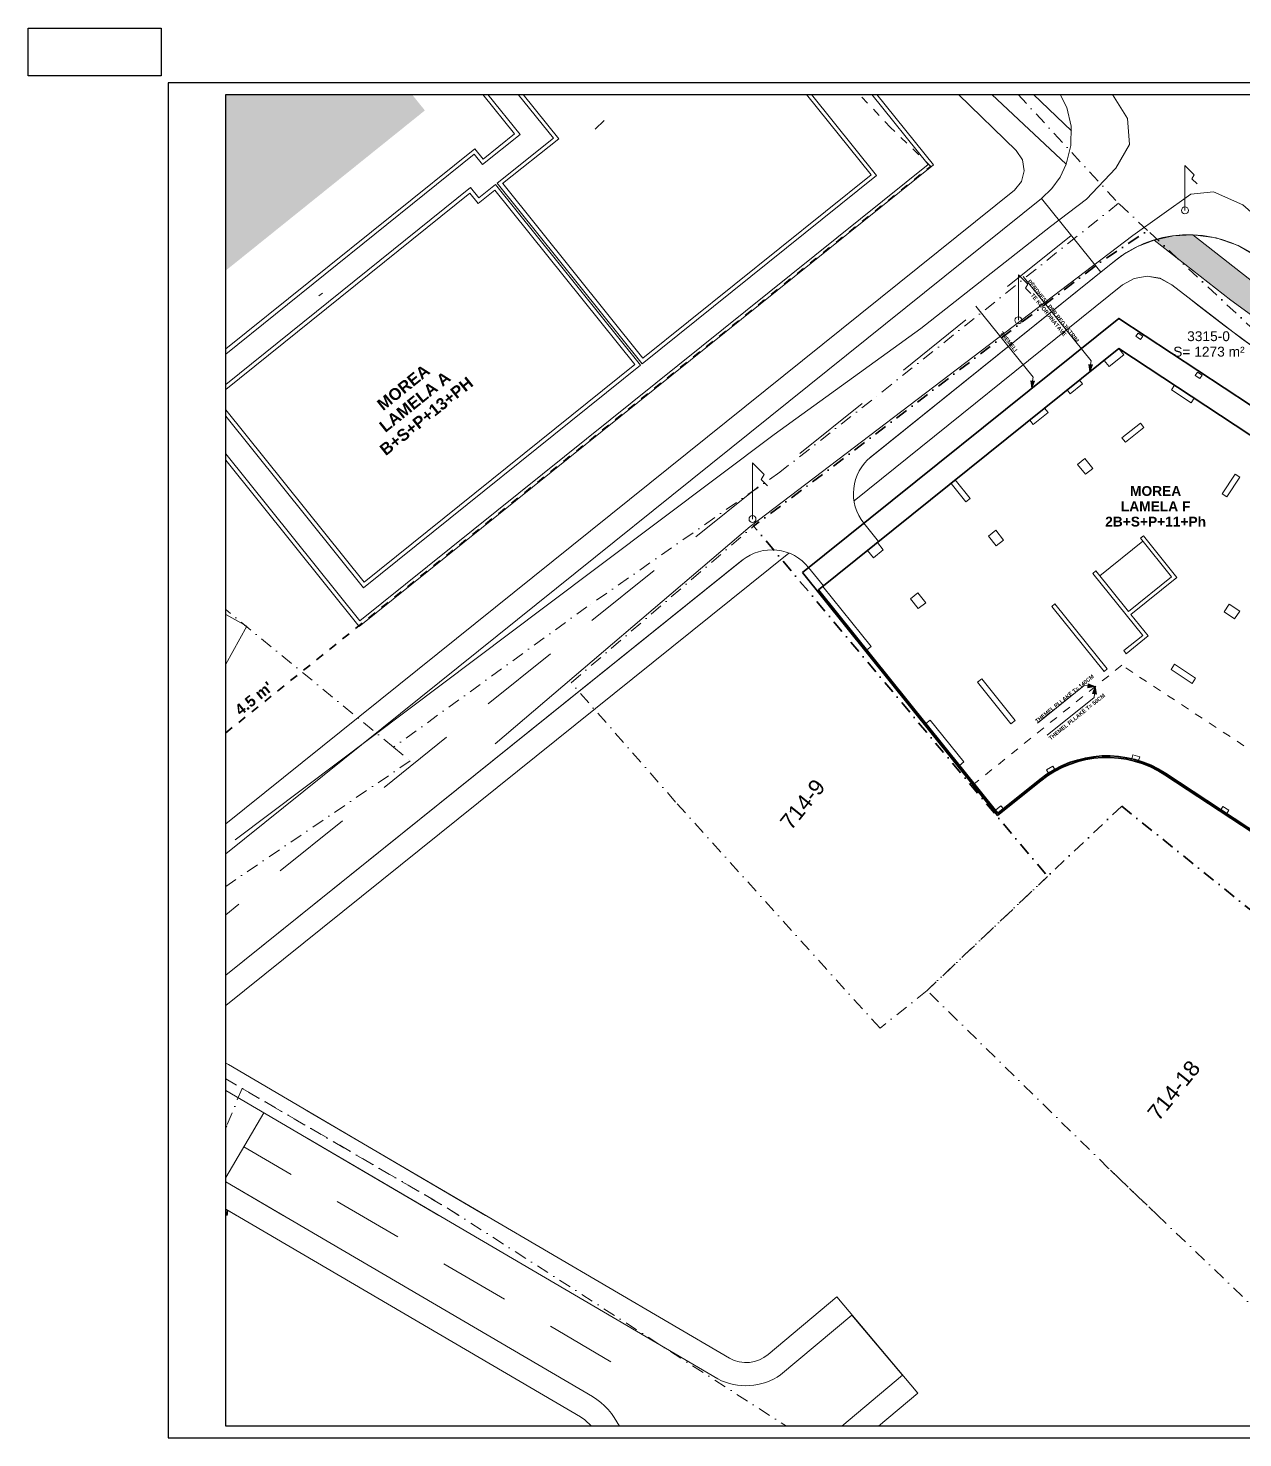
# Model space of a CAD drawing. Header units: millimetres. Extents: x 449323 to 589323, y 52369 to 145378.
# Drawn here: x 449323 to 526498, y 55842 to 145378 of the extents above; entities that cross this region are included whole.
import ezdxf

# ---------------------------------------------------------------- set-up
doc = ezdxf.new("R2010")
doc.units = ezdxf.units.MM
doc.header["$MEASUREMENT"] = 0
doc.linetypes.add('Dashed', pattern=[1058.333333, 529.166667, -529.166667])
doc.linetypes.add('Dot & Dashed', pattern=[1675.694406, 793.75, -440.972222, 0, -440.972184])
doc.layers.add('2D Drafting - General', color=7, linetype='Continuous')
for name, color, linetype, lineweight, true_color in [('2D Drafting - General_Pen_No__106', 171, 'Continuous', 13, 0xaaaaff), ('2D Drafting - General_Pen_No__3', 7, 'Continuous', 18, 0xff6600), ('A - Dimensionimi_Pen_No__102', 7, 'Continuous', 13, 0xcccccc), ('A - Parcelat gjeodezike_Pen_No__102', 7, 'Continuous', 13, 0xcccccc), ('A - Parcelat gjeodezike_Pen_No__48', 7, 'Continuous', 25, 0xa80f02), ('A - Parcelat gjeodezike_Pen_No__8', 7, 'Continuous', 35, 0xa80f02), ('A - Parcelat_Pen_No__102', 7, 'Continuous', 13, 0xcccccc), ('A - Rrugë_Pen_No__82', 7, 'Continuous', 20, 0xaaaaaa), ('Drawing & Figure_Pen_No__145', 7, 'Continuous', 20, 0x0077b0), ('Structural - Bearing_Pen_No__104', 7, 'Continuous', 13, 0x96e196)]:
    doc.layers.add(name, color=color, linetype=linetype, lineweight=lineweight, true_color=true_color)
for name, color, linetype, lineweight in [('2D Drafting - General_Pen_No__46', 5, 'Continuous', 25), ('A - Dimensionimi_Pen_No__1', 7, 'Continuous', 13), ('A - Fleta_Pen_No__42', 8, 'Continuous', 25), ('A - Parcelat gjeodezike_Pen_No__101', 252, 'Continuous', 13), ('A - Parcelat_Pen_No__101', 252, 'Continuous', 13), ('A - Pllaka meskatit_Pen_No__20', 1, 'Continuous', 0), ('A - Pllaka Perdhes_Pen_No__6', 5, 'Continuous', 35), ('A - Rrugë_Pen_No__1', 7, 'Continuous', 13), ('A - Shtyllat_Pen_No__20', 1, 'Continuous', 0), ('A - Themeli_Pen_No__38', 30, 'Continuous', 35), ('A - Themeli_Pen_No__95', 6, 'Continuous', 13), ('A- Ndertesat_Pen_No__101', 252, 'Continuous', 13), ('AA - Vija ndërtimore_Pen_No__27', 7, 'Continuous', 35), ('AA - Vija ndërtimore_Pen_No__7', 7, 'Continuous', 35), ('Drawing & Figure_Pen_No__1', 7, 'Continuous', 13), ('Drawing & Figure_Pen_No__101', 252, 'Continuous', 13)]:
    doc.layers.add(name, color=color, linetype=linetype, lineweight=lineweight)
doc.styles.add('GENERATED_STYLE_1', font='arial.ttf')
doc.styles.add('GENERATED_STYLE_2', font='arial.ttf')

# ---------------------------------------------------------------- blocks, each defined once
blk = doc.blocks.new('Polyline_1', base_point=(517123, 103560))
at = {"layer": '2D Drafting - General_Pen_No__106', "linetype": 'Continuous', "lineweight": 13, "true_color": 0xaaaaff}
blk.add_hatch(color=161, dxfattribs=at).paths.add_polyline_path([(517123, 103560), (516672, 103735), (516645, 103486)])
at = {"layer": '2D Drafting - General_Pen_No__106', "color": 161, "linetype": 'Continuous', "lineweight": 13, "true_color": 0xaaaaff}
for p, q in [((516645, 103486), (516672, 103735)), ((517123, 103560), (516645, 103486)), ((517123, 103560), (516672, 103735))]:
    blk.add_line(p, q, dxfattribs=at)
at = {"layer": '2D Drafting - General_Pen_No__106', "color": 161, "linetype": 'Continuous', "lineweight": 13, "true_color": 0xaaaaff, "flags": 128}
blk.add_lwpolyline([(516659, 103610), (516423, 103636), (513445, 101244)], dxfattribs=at)
blk = doc.blocks.new('Polyline_2', base_point=(517123, 103560))
at = {"layer": '2D Drafting - General_Pen_No__106', "linetype": 'Continuous', "lineweight": 13, "true_color": 0xaaaaff}
blk.add_hatch(color=161, dxfattribs=at).paths.add_polyline_path([(517123, 103560), (516948, 103110), (517196, 103082)])
at = {"layer": '2D Drafting - General_Pen_No__106', "color": 161, "linetype": 'Continuous', "lineweight": 13, "true_color": 0xaaaaff}
for p, q in [((517123, 103560), (516948, 103110)), ((517196, 103082), (516948, 103110)), ((517123, 103560), (517196, 103082))]:
    blk.add_line(p, q, dxfattribs=at)
at = {"layer": '2D Drafting - General_Pen_No__106', "color": 161, "linetype": 'Continuous', "lineweight": 13, "true_color": 0xaaaaff, "flags": 128}
blk.add_lwpolyline([(517072, 103096), (517046, 102860), (514068, 100468)], dxfattribs=at)
blk = doc.blocks.new('Polyline_5', base_point=(516777, 123547))
at = {"layer": '2D Drafting - General_Pen_No__106', "linetype": 'Continuous', "lineweight": 13, "true_color": 0xaaaaff}
blk.add_hatch(color=161, dxfattribs=at).paths.add_polyline_path([(516777, 123547), (516952, 123998), (516704, 124025)])
at = {"layer": '2D Drafting - General_Pen_No__106', "color": 161, "linetype": 'Continuous', "lineweight": 13, "true_color": 0xaaaaff}
for p, q in [((516704, 124025), (516952, 123998)), ((516777, 123547), (516704, 124025)), ((516777, 123547), (516952, 123998))]:
    blk.add_line(p, q, dxfattribs=at)
at = {"layer": '2D Drafting - General_Pen_No__106', "color": 161, "linetype": 'Continuous', "lineweight": 13, "true_color": 0xaaaaff, "flags": 128}
blk.add_lwpolyline([(516828, 124011), (516854, 124247), (512541, 129616)], dxfattribs=at)
blk = doc.blocks.new('Polyline_6', base_point=(513093, 122512))
at = {"layer": '2D Drafting - General_Pen_No__106', "linetype": 'Continuous', "lineweight": 13, "true_color": 0xaaaaff}
blk.add_hatch(color=161, dxfattribs=at).paths.add_polyline_path([(513093, 122512), (513268, 122962), (513019, 122989)])
at = {"layer": '2D Drafting - General_Pen_No__106', "color": 161, "linetype": 'Continuous', "lineweight": 13, "true_color": 0xaaaaff}
for p, q in [((513019, 122989), (513268, 122962)), ((513093, 122512), (513019, 122989)), ((513093, 122512), (513268, 122962))]:
    blk.add_line(p, q, dxfattribs=at)
at = {"layer": '2D Drafting - General_Pen_No__106', "color": 161, "linetype": 'Continuous', "lineweight": 13, "true_color": 0xaaaaff, "flags": 128}
blk.add_lwpolyline([(513143, 122976), (513169, 123212), (509542, 127729)], dxfattribs=at)

msp = doc.modelspace()

# ---------------------------------------------------------------- hatches: boundary and pattern name
at = {"layer": 'Structural - Bearing_Pen_No__104', "linetype": 'Continuous', "lineweight": 0, "true_color": 0x253825}
for points in [[(461874, 129981), (461874, 141173), (473708, 141173), (474528, 140153)], [(521051, 131964), (520867, 131923), (522257, 130836), (525747, 128105), (530481, 124649, 0.000897), (530928, 124331), (535641, 121127, 0.001262), (536288, 120707, 0.009331), (541139, 117700, 0.076848), (564017, 108689), (564017, 110535, -0.075512), (542057, 119249, -0.018261), (531503, 126140), (527821, 128747), (523315, 132252), (522077, 132189)]]:
    msp.add_hatch(color=99, dxfattribs=at).paths.add_polyline_path(points)

# ---------------------------------------------------------------- linework, layer by layer
at = {"layer": 'A - Fleta_Pen_No__42', "color": 8, "linetype": 'Continuous', "lineweight": 25}
for points in [[(457776, 142344), (449323, 142344), (449323, 145378), (457776, 145378)], [(458215, 55842), (580431, 55842), (580431, 141905), (458215, 141905)], [(461874, 141173), (579699, 141173), (579699, 56574), (461874, 56574)]]:
    msp.add_lwpolyline(points, close=True, dxfattribs=at)
at = {"layer": 'A - Parcelat gjeodezike_Pen_No__101', "color": 252, "linetype": 'Dot & Dashed', "lineweight": 13}
for points in [[(514090, 91498), (506433, 84250), (503448, 81855), (490460, 96225), (483828, 103800), (495417, 113748)], [(521090, 69972), (517950, 72977), (506433, 84250), (514090, 91498)], [(531250, 85931), (543387, 75477), (532428, 63944), (530111, 61339), (517950, 72977), (506433, 84250)]]:
    msp.add_lwpolyline(points, dxfattribs=at)
at = {"layer": 'A - Parcelat gjeodezike_Pen_No__8', "color": 14, "linetype": 'Dot & Dashed', "lineweight": 35, "true_color": 0xa80f02, "flags": 128}
for points in [[(518804, 95959), (514090, 91498), (495417, 113748), (501206, 118097), (517348, 130437), (520451, 132525), (538940, 115234)], [(518804, 95959), (531057, 86097), (531307, 85882), (548580, 108350), (547799, 108756), (541889, 112476), (538940, 115234)]]:
    msp.add_lwpolyline(points, dxfattribs=at)
at = {"layer": 'A - Parcelat_Pen_No__101', "color": 252, "linetype": 'Dot & Dashed', "lineweight": 13}
for points in [[(520451, 132525), (518600, 134256)], [(472541, 99707), (473599, 98839)], [(473599, 98839), (461874, 90870)], [(461874, 78640), (462910, 78037)], [(461874, 78640), (476037, 70390), (497510, 56574)], [(462910, 78037), (461940, 75661)], [(462910, 78037), (476037, 70390)], [(461940, 75661), (461874, 75501)], [(476037, 70390), (476686, 69972)]]:
    msp.add_lwpolyline(points, dxfattribs=at)
at = {"layer": 'A - Parcelat_Pen_No__102', "color": 254, "linetype": 'Dot & Dashed', "lineweight": 13, "true_color": 0xcccccc}
for points in [[(485339, 138959), (486169, 139759)], [(467799, 128379), (468019, 128539)], [(484827, 108621), (472541, 99707)], [(463077, 107468), (463208, 107360)]]:
    msp.add_lwpolyline(points, dxfattribs=at)
at = {"layer": 'A - Pllaka meskatit_Pen_No__20', "color": 1, "linetype": 'Continuous', "lineweight": 0, "flags": 128}
for points in [[(522819, 133806), (522819, 136657), (523409, 136068), (523263, 135817), (523591, 135489)], [(512243, 126827), (512243, 129716), (512840, 129118), (512692, 128864), (513024, 128532)], [(495344, 114201), (495344, 117763), (496080, 117026), (495898, 116713), (496308, 116303)]]:
    msp.add_lwpolyline(points, dxfattribs=at)
at = {"layer": 'A - Pllaka meskatit_Pen_No__20', "color": 1, "linetype": 'Continuous', "lineweight": 0}
for centre in [(522819, 133806), (512243, 126827), (495344, 114201)]:
    msp.add_circle(centre, 221, dxfattribs=at)
at = {"layer": 'A - Pllaka Perdhes_Pen_No__6', "color": 5, "linetype": 'Continuous', "lineweight": 35, "flags": 128}
msp.add_lwpolyline([(499538, 109702), (518620, 125027), (542661, 109199), (531167, 91743), (521607, 98038, 0.325552), (513609, 97660), (510935, 95512)], format="xyb", close=True, dxfattribs=at)
at = {"layer": 'A - Rrugë_Pen_No__1', "color": 7, "linetype": 'Continuous', "lineweight": 13}
for points in [[(503359, 112770), (502419, 113940, -0.414214), (502880, 118157), (504567, 119512)], [(499850, 109952), (498911, 111122, 0.414214), (494693, 111582), (492533, 109847)]]:
    msp.add_lwpolyline(points, format="xyb", dxfattribs=at)
for points in [[(475733, 66892), (479580, 64639)], [(482503, 62928), (486350, 60675)]]:
    msp.add_lwpolyline(points, dxfattribs=at)
at = {"layer": 'A - Rrugë_Pen_No__82', "color": 253, "linetype": 'Continuous', "lineweight": 20, "true_color": 0xaaaaaa}
for points in [[(512107, 137609), (508428, 141173)], [(515284, 136732), (510553, 141173)], [(513190, 141173), (515615, 138861)], [(514900, 141173), (515316, 140341)], [(515316, 140341), (515592, 139147)], [(515592, 139147), (515581, 137921)], [(515581, 137921), (515284, 136732)], [(512492, 137021), (512107, 137609)], [(512606, 136328), (512492, 137021)], [(512430, 135646), (512606, 136328)], [(514891, 135918), (515284, 136732)], [(511993, 135095), (512430, 135646)], [(514362, 135186), (514891, 135918)], [(461874, 94841), (511993, 135095)], [(461874, 92926), (513714, 134555)], [(513714, 134555), (514362, 135186)], [(513714, 134555), (517472, 129877)], [(511547, 128966), (515594, 132216)], [(519807, 131504), (520867, 131923)], [(520867, 131923), (522077, 132189)], [(520867, 131923), (525747, 128105)], [(522077, 132189), (523315, 132252)], [(523315, 132252), (527821, 128747)], [(523315, 132252), (524795, 132055)], [(524795, 132055), (526207, 131569)], [(517919, 130235), (518818, 130937)], [(518818, 130937), (519807, 131504)], [(526207, 131569), (527495, 130813)], [(502820, 118108), (517919, 130235)], [(501794, 115361), (518861, 129069)], [(518861, 129069), (519594, 129481)], [(519594, 129481), (520422, 129626)], [(520422, 129626), (521252, 129489)], [(521252, 129489), (521989, 129086)], [(521989, 129086), (526417, 125677)], [(525747, 128105), (530752, 124451)], [(504947, 123664), (508907, 126846)], [(526417, 125677), (530957, 122418)], [(498345, 118363), (502306, 121543)], [(491743, 113061), (495705, 116241)], [(461874, 83298), (497659, 112040)], [(497658, 112040), (461874, 83299)], [(461874, 85222), (494757, 111632)], [(494693, 111582), (461874, 85223)], [(485143, 107759), (489103, 110939)], [(478541, 102457), (482502, 105637)], [(471940, 97155), (475901, 100336)], [(465339, 91853), (469299, 95034)], [(461874, 89070), (462698, 89732)], [(462043, 79546), (461874, 79644)], [(478382, 69972), (462043, 79546)], [(475416, 69972), (461874, 77907)], [(461874, 72366), (464293, 76490)], [(463029, 74332), (466042, 72568)], [(461874, 72110), (465525, 69972)], [(468964, 70856), (472811, 68603)], [(461874, 70373), (462558, 69972)]]:
    msp.add_lwpolyline(points, dxfattribs=at)
for points in [[(564017, 111973, -0.074429), (542771, 120453, -0.026969), (527495, 130813, 0.354905), (518018, 130315), (502880, 118157)], [(564017, 107070, -0.07821), (540351, 116366, -0.032931), (521989, 129086), (521252, 129490), (520422, 129627), (519594, 129481), (518861, 129069), (501794, 115361)], [(467049, 76612), (493882, 60890, 0.307211), (496346, 61134), (500701, 64797), (505850, 58671), (503354, 56574)], [(467049, 74875), (493142, 59586, 0.280015), (497134, 59847), (501657, 63638), (504885, 59819), (501022, 56574)], [(486885, 56574, 0.144039), (485183, 58458), (461874, 72110)], [(485110, 56574, 0.077171), (484411, 57173), (461874, 70373)]]:
    msp.add_lwpolyline(points, format="xyb", dxfattribs=at)
at = {"layer": 'A - Shtyllat_Pen_No__20', "color": 1, "linetype": 'Continuous', "lineweight": 0, "flags": 128}
for points in [[(520141, 125822), (519849, 126014), (519711, 125806), (520004, 125613)], [(517997, 123886), (517684, 124276), (518620, 125027), (518933, 124638)], [(515533, 122163), (515345, 122397), (516125, 123024), (516313, 122790)], [(522151, 122702), (523404, 121877), (523212, 121585), (521959, 122410)], [(523910, 123340), (523618, 123533), (523480, 123324), (523773, 123131)], [(513187, 120215), (512967, 120487), (513903, 121239), (514122, 120966)], [(519037, 119078), (518818, 119351), (519988, 120290), (520207, 120017)], [(516504, 117043), (516003, 117667), (516470, 118042), (516971, 117419)], [(508898, 115295), (507959, 116465), (508232, 116684), (509171, 115514)], [(525184, 115797), (526009, 117050), (526301, 116857), (525476, 115604)], [(510331, 113112), (510832, 112488), (511300, 112864), (510799, 113487)], [(519084, 105647), (520488, 106774), (519392, 108139), (522315, 110487), (520186, 113138), (519991, 112981), (521964, 110525), (519235, 108334), (517169, 110906), (516974, 110750), (520136, 106813), (518928, 105842)], [(503033, 111739), (502657, 112207), (503281, 112708), (503657, 112240)], [(499538, 109702), (502607, 105882), (502880, 106101), (499811, 109921)], [(505881, 108512), (505380, 109135), (505848, 109511), (506349, 108887)], [(514362, 108652), (517681, 104520), (517876, 104676), (514557, 108809)], [(525305, 108297), (525973, 107857), (526303, 108358), (525635, 108798)], [(521941, 104642), (522161, 104976), (523497, 104097), (523277, 103762)], [(509639, 103834), (511768, 101183), (512041, 101402), (509911, 104053)], [(506364, 101204), (508493, 98553), (508766, 98772), (506637, 101423)], [(514161, 98059), (514546, 98292), (514417, 98506), (514032, 98273)], [(519880, 98853), (519446, 98972), (519512, 99213), (519946, 99095)], [(510935, 95512), (510779, 95707), (511130, 95989), (511286, 95794)], [(525476, 95490), (525100, 95738), (525237, 95946), (525613, 95699)]]:
    msp.add_lwpolyline(points, close=True, dxfattribs=at)
msp.add_lwpolyline([(517419, 110595), (520148, 112786)], dxfattribs=at)
at = {"layer": 'A - Themeli_Pen_No__38', "color": 30, "linetype": 'Continuous', "lineweight": 35, "flags": 128}
msp.add_lwpolyline([(498521, 110809), (510920, 95371), (513672, 97582, -0.325552), (521552, 97954), (531280, 91549), (543708, 110425), (518614, 126947)], format="xyb", close=True, dxfattribs=at)
at = {"layer": 'A - Themeli_Pen_No__95', "color": 6, "linetype": 'Dashed', "lineweight": 13}
msp.add_lwpolyline([(533645, 95143), (518805, 104911), (509354, 97321)], dxfattribs=at)
at = {"layer": 'A- Ndertesat_Pen_No__101', "color": 252, "linetype": 'Continuous', "lineweight": 13, "flags": 128}
for points in [[(478215, 141173), (480229, 138668), (478223, 137062), (477695, 137719), (461874, 125001)], [(478536, 141173), (480580, 138630), (478184, 136710), (477656, 137368), (461874, 124680)], [(461874, 117942), (470360, 107374), (506848, 136692), (503249, 141173)], [(461874, 118341), (470398, 107726), (506497, 136730), (502928, 141173)], [(480460, 141173), (482691, 138398), (479124, 135541)], [(480781, 141173), (483043, 138360), (479456, 135522)], [(488342, 124068), (503225, 136025), (499091, 141173)], [(488381, 124419), (502874, 136064), (498770, 141173)], [(479007, 135448), (477953, 134603), (477427, 135258), (461874, 122756)], [(479007, 135448), (488225, 123974)], [(479124, 135541), (488342, 124068)], [(479475, 135503), (488381, 124419)], [(478968, 135096), (477914, 134252), (477388, 134907), (461874, 122435)], [(478968, 135096), (487874, 124012)], [(461874, 121136), (470667, 110187), (487874, 124012)], [(461874, 120737), (470628, 109835), (488225, 123974)], [(461874, 108144), (463222, 107386), (461874, 104988)]]:
    msp.add_lwpolyline(points, dxfattribs=at)
at = {"layer": 'AA - Vija ndërtimore_Pen_No__27', "color": 7, "linetype": 'Dashed', "lineweight": 35}
msp.add_lwpolyline([(461988, 70306, 0.002778), (461949, 69972)], format="xyb", dxfattribs=at)
at = {"layer": 'AA - Vija ndërtimore_Pen_No__7', "color": 7, "linetype": 'Dashed', "lineweight": 35}
msp.add_lwpolyline([(461874, 100621), (506673, 136602), (504120, 139075), (502122, 141173)], dxfattribs=at)
at = {"layer": 'Drawing & Figure_Pen_No__101', "color": 252, "linetype": 'Dot & Dashed', "lineweight": 13}
msp.add_lwpolyline([(512222, 141173), (518600, 134256), (502919, 121747), (497076, 117169), (484827, 108621), (472541, 99707), (461874, 108452)], dxfattribs=at)
at = {"layer": 'Drawing & Figure_Pen_No__145', "color": 144, "linetype": 'Continuous', "lineweight": 20, "true_color": 0x0077b0}
for points in [[(462478, 93823), (482160, 108630), (496712, 119578), (506044, 126308), (514271, 132788), (516567, 134515), (518424, 136492), (519300, 137986), (519181, 139647), (518209, 141173)], [(526498, 134158), (524630, 134988), (523202, 134839), (519516, 132218), (495195, 113731), (478992, 99915)], [(561569, 112257), (555822, 114298), (549207, 117369), (544075, 119896), (534952, 126999), (530019, 131062), (526498, 134158)]]:
    msp.add_lwpolyline(points, dxfattribs=at)

# ---------------------------------------------------------------- block references
at = {"layer": '2D Drafting - General', "color": 161, "linetype": 'Continuous', "lineweight": 13, "true_color": 0xaaaaff}
for name, p in [('Polyline_5', (516777, 123547)), ('Polyline_6', (513093, 122512)), ('Polyline_1', (517123, 103560)), ('Polyline_2', (517123, 103560))]:
    msp.add_blockref(name, p, dxfattribs=at)

# ---------------------------------------------------------------- texts
at = {"layer": '2D Drafting - General_Pen_No__106', "color": 161, "linetype": 'Continuous', "lineweight": 13, "true_color": 0xaaaaff, "char_height": 250, "attachment_point": 8, "rotation": 38.7701, "style": 'GENERATED_STYLE_1'}
for s, insert in [('\\A1;{\\pqc;\\fArial|b1|i0|c0|p34;THEMEL PLLAKË T= 140CM}', (515254, 102692)), ('\\A1;{\\pqc;\\fArial|b1|i0|c0|p34;THEMEL PLLAKË T= \\fArial|b1|i0|c0|p34;5\\fArial|b1|i0|c0|p34;0CM}', (516038, 101541))]:
    msp.add_mtext(s, dxfattribs=dict(at, insert=insert))
at = {"layer": '2D Drafting - General_Pen_No__3', "color": 30, "linetype": 'Continuous', "lineweight": 18, "true_color": 0xff6600, "insert": (511525, 125396), "char_height": 250, "attachment_point": 8, "rotation": 308.7701, "style": 'GENERATED_STYLE_1'}
msp.add_mtext('\\A1;{\\pqc;\\fArial|b1|i0|c0|p34;THEMELI}', dxfattribs=at)
at = {"layer": '2D Drafting - General_Pen_No__46', "color": 5, "linetype": 'Continuous', "lineweight": 25, "insert": (514058, 127095), "char_height": 250, "width": 5464.26, "attachment_point": 8, "rotation": 308.7701, "line_spacing_factor": 0.92133, "style": 'GENERATED_STYLE_1'}
msp.add_mtext('\\A1;{\\pqc;\\fArial|b1|i0|c0|p34;PËRDHESA PER REGJISTRIM TE KOORDINATAVE}', dxfattribs=at)
at = {"layer": 'A - Dimensionimi_Pen_No__1', "color": 7, "linetype": 'Continuous', "lineweight": 13, "insert": (520958, 113715), "char_height": 625, "attachment_point": 8, "line_spacing_factor": 0.933377, "style": 'GENERATED_STYLE_1'}
msp.add_mtext('\\A1;{\\pqc;\\fArial|b1|i0|c0|p34;MOREA\\P\\pqc;\\fArial|b1|i0|c0|p34;LAMELA F\\P\\pqc;\\fArial|b1|i0|c0|p34;2B+\\fArial|b1|i0|c0|p34;S+\\fArial|b1|i0|c0|p34;P+1\\fArial|b1|i0|c0|p34;1\\fArial|b1|i0|c0|p34;+Ph}', dxfattribs=at)
at = {"layer": 'A - Dimensionimi_Pen_No__102', "color": 254, "linetype": 'Continuous', "lineweight": 13, "true_color": 0xcccccc, "insert": (474865, 120439), "char_height": 750, "attachment_point": 8, "rotation": 38.78075, "line_spacing_factor": 0.933377, "style": 'GENERATED_STYLE_1'}
msp.add_mtext('\\A1;{\\pqc;\\fArial|b1|i0|c0|p34;MOREA\\P\\pqc;\\fArial|b1|i0|c0|p34;LAMELA A\\P\\pqc;\\fArial|b1|i0|c0|p34;B+S+P+13+PH}', dxfattribs=at)
at = {"layer": 'A - Parcelat gjeodezike_Pen_No__102', "color": 254, "linetype": 'Continuous', "lineweight": 13, "true_color": 0xcccccc, "char_height": 1000, "attachment_point": 7, "rotation": 51.2299, "style": 'GENERATED_STYLE_2'}
for s, insert in [('\\A1;{\\pql;\\fArial|b0|i0|c0|p34;714-9}', (497807, 94365)), ('\\A1;{\\pql;\\fArial|b0|i0|c0|p34;714-18}', (521152, 75896))]:
    msp.add_mtext(s, dxfattribs=dict(at, insert=insert))
at = {"layer": 'A - Parcelat gjeodezike_Pen_No__48', "color": 14, "linetype": 'Continuous', "lineweight": 25, "true_color": 0xa80f02, "char_height": 625, "attachment_point": 7, "style": 'GENERATED_STYLE_2'}
for s, insert in [('\\A1;{\\pql;\\fArial|b0|i0|c0|p34;3315-0}', (522962, 125492)), ('\\A1;{\\pql;\\fArial|b0|i0|c0|p34;S= 1273 m²}', (522077, 124510))]:
    msp.add_mtext(s, dxfattribs=dict(at, insert=insert))
at = {"layer": 'Drawing & Figure_Pen_No__1', "color": 7, "linetype": 'Continuous', "lineweight": 13, "insert": (462819, 101673), "char_height": 700, "attachment_point": 7, "rotation": 38.76524, "style": 'GENERATED_STYLE_1'}
msp.add_mtext("\\A1;{\\pql;\\fArial|b1|i0|c0|p34;4\\fArial|b1|i0|c0|p34;.5 m'}", dxfattribs=at)

doc.saveas('drawing.dxf')
